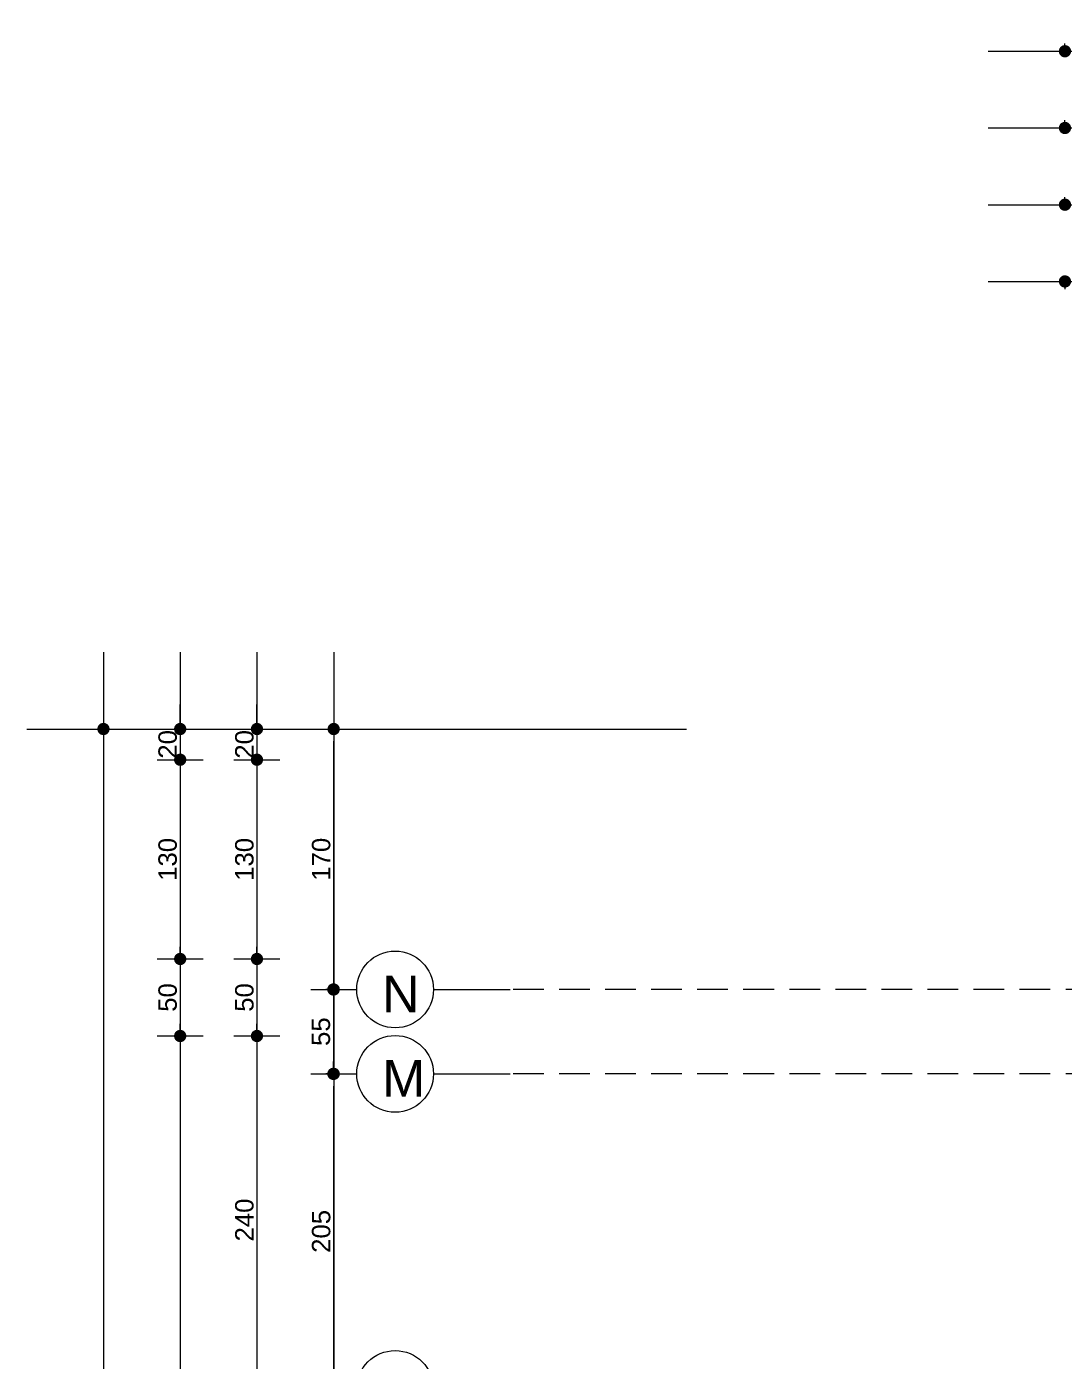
# Model space of a CAD drawing. Header units: millimetres. Extents: x 38129 to 72024, y -56282 to 16512.
# Drawn here: x 56402 to 57078, y -43492 to -42623 of the extents above; entities that cross this region are included whole.
import ezdxf

# ---------------------------------------------------------------- set-up
doc = ezdxf.new("R2010")
doc.units = ezdxf.units.MM
doc.linetypes.add('HIDDEN', pattern=[0.375, 0.25, -0.125])
for name, color, linetype, lineweight in [('AKS', 55, 'HIDDEN', 0), ('DIŞÖLÇÜ', 37, 'Continuous', 0), ('ölçü İÇ', 31, 'Continuous', 0)]:
    doc.layers.add(name, color=color, linetype=linetype, lineweight=lineweight)
doc.styles.add('icdisolcu_yazi', font='arial.ttf')
doc.styles.get("Standard").update_dxf_attribs({"font": 'arial.ttf'})
doc.dimstyles.new('İç Ölçü', dxfattribs={"dimtxt": 12, "dimasz": 8, "dimexe": 5, "dimexo": 0, "dimgap": 2, "dimtad": 1, "dimdec": 0, "dimzin": 12, "dimdsep": 46, "dimtxsty": 'icdisolcu_yazi', "dimblk": 'DOT', "dimcen": 8, "dimdle": 5, "dimclrd": 256, "dimclre": 256, "dimclrt": 7, "dimadec": 0, "dimazin": 3, "dimtfac": 1, "dimtdec": 0, "dimtix": 1, "dimtmove": 2, "dimatfit": 3, "dimldrblk": 'DOT', "dimfxl": 0, "dimtolj": 1, "dimtzin": 0, "dimlwd": -1, "dimlwe": -1, "dimarcsym": 0})

# ---------------------------------------------------------------- blocks, each defined once
blk = doc.blocks.new('_Dot')
at = {"color": 0, "lineweight": -2}
blk.add_line((-0.5, 0), (-1, 0), dxfattribs=at)
at = {"color": 0, "lineweight": 30, "const_width": 0.5}
blk.add_lwpolyline([(-0.25, 0, 1), (0.25, 0, 1)], format="xyb", close=True, dxfattribs=at)
blk = doc.blocks.new('*D2284')
at = {"layer": 'Defpoints', "color": 0, "lineweight": 120, "transparency": 16777216}
for p in [(57078.37, -42787.63), (57153.38, -42788.74), (57153.38, -42788.74)]:
    blk.add_point(p, dxfattribs=at)
at = {"layer": 'DIŞÖLÇÜ', "transparency": 16777216}
for p, q in [((57078.37, -42787.63), (57078.37, -42793.74)), ((57153.38, -42788.74), (57153.38, -42783.74))]:
    blk.add_line(p, q, dxfattribs=at)
at = {"layer": 'DIŞÖLÇÜ', "linetype": 'Continuous', "transparency": 16777216}
blk.add_line((57086.37, -42788.74), (57145.38, -42788.74), dxfattribs=at)
at = {"layer": 'DIŞÖLÇÜ', "transparency": 16777216, "xscale": 8, "yscale": 8, "zscale": 8, "rotation": 180}
blk.add_blockref('_Dot', (57078.37, -42788.74), dxfattribs=at)
at = {"layer": 'DIŞÖLÇÜ', "transparency": 16777216, "xscale": 8, "yscale": 8, "zscale": 8}
blk.add_blockref('_Dot', (57153.38, -42788.74), dxfattribs=at)
at = {"layer": 'DIŞÖLÇÜ', "color": 7, "transparency": 16777216, "insert": (57115.88, -42780.64), "char_height": 12, "attachment_point": 5, "style": 'icdisolcu_yazi'}
blk.add_mtext('\\A1;75', dxfattribs=at)
blk = doc.blocks.new('*D2303')
at = {"layer": 'Defpoints', "color": 0, "lineweight": 120, "transparency": 16777216}
for p in [(56601.98, -43305.11), (56601.98, -43305.11), (56601.98, -43510.41)]:
    blk.add_point(p, dxfattribs=at)
at = {"layer": 'DIŞÖLÇÜ', "transparency": 16777216}
for p, q in [((56601.98, -43305.11), (56606.98, -43305.11)), ((56601.98, -43510.41), (56606.98, -43510.41))]:
    blk.add_line(p, q, dxfattribs=at)
at = {"layer": 'DIŞÖLÇÜ', "linetype": 'Continuous', "transparency": 16777216}
blk.add_line((56601.98, -43502.41), (56601.98, -43313.11), dxfattribs=at)
at = {"layer": 'DIŞÖLÇÜ', "transparency": 16777216, "xscale": 8, "yscale": 8, "zscale": 8}
for p, rotation in [((56601.98, -43305.11), 90), ((56601.98, -43510.41), 270)]:
    blk.add_blockref('_Dot', p, dxfattribs=dict(at, rotation=rotation))
at = {"layer": 'DIŞÖLÇÜ', "color": 7, "transparency": 16777216, "insert": (56593.85, -43407.76), "char_height": 12, "attachment_point": 5, "rotation": 90, "style": 'icdisolcu_yazi'}
blk.add_mtext('\\A1;205', dxfattribs=at)
blk = doc.blocks.new('*D2304')
at = {"layer": 'Defpoints', "color": 0, "lineweight": 120, "transparency": 16777216}
for p in [(56601.98, -43080.39), (56601.98, -43080.39), (56601.98, -43250.11)]:
    blk.add_point(p, dxfattribs=at)
at = {"layer": 'DIŞÖLÇÜ', "transparency": 16777216}
for p, q in [((56601.98, -43080.39), (56606.98, -43080.39)), ((56601.98, -43250.11), (56606.98, -43250.11))]:
    blk.add_line(p, q, dxfattribs=at)
at = {"layer": 'DIŞÖLÇÜ', "linetype": 'Continuous', "transparency": 16777216}
blk.add_line((56601.98, -43242.11), (56601.98, -43088.39), dxfattribs=at)
at = {"layer": 'DIŞÖLÇÜ', "transparency": 16777216, "xscale": 8, "yscale": 8, "zscale": 8}
for p, rotation in [((56601.98, -43080.39), 90), ((56601.98, -43250.11), 270)]:
    blk.add_blockref('_Dot', p, dxfattribs=dict(at, rotation=rotation))
at = {"layer": 'DIŞÖLÇÜ', "color": 7, "transparency": 16777216, "insert": (56593.85, -43165.25), "char_height": 12, "attachment_point": 5, "rotation": 90, "style": 'icdisolcu_yazi'}
blk.add_mtext('\\A1;170', dxfattribs=at)
blk = doc.blocks.new('*D2340')
at = {"layer": 'Defpoints', "color": 0, "lineweight": 120, "transparency": 16777216}
for p in [(57078.37, -42638.74), (58733.48, -42638.74), (58733.48, -42638.74)]:
    blk.add_point(p, dxfattribs=at)
at = {"layer": 'DIŞÖLÇÜ', "transparency": 16777216}
for p, q in [((57078.37, -42638.74), (57078.37, -42633.74)), ((58733.48, -42638.74), (58733.48, -42633.74))]:
    blk.add_line(p, q, dxfattribs=at)
at = {"layer": 'DIŞÖLÇÜ', "linetype": 'Continuous', "transparency": 16777216}
blk.add_line((57086.37, -42638.74), (58725.48, -42638.74), dxfattribs=at)
at = {"layer": 'DIŞÖLÇÜ', "transparency": 16777216, "xscale": 8, "yscale": 8, "zscale": 8, "rotation": 180}
blk.add_blockref('_Dot', (57078.37, -42638.74), dxfattribs=at)
at = {"layer": 'DIŞÖLÇÜ', "transparency": 16777216, "xscale": 8, "yscale": 8, "zscale": 8}
blk.add_blockref('_Dot', (58733.48, -42638.74), dxfattribs=at)
at = {"layer": 'DIŞÖLÇÜ', "color": 7, "transparency": 16777216, "insert": (57905.93, -42630.61), "char_height": 12, "attachment_point": 5, "style": 'icdisolcu_yazi'}
blk.add_mtext('\\A1;1655', dxfattribs=at)
blk = doc.blocks.new('*D2382')
at = {"layer": 'Defpoints', "color": 0, "lineweight": 120, "transparency": 16777216}
for p in [(57078.37, -42688.74), (57078.37, -42688.74), (57148.38, -42688.74)]:
    blk.add_point(p, dxfattribs=at)
at = {"layer": 'DIŞÖLÇÜ', "transparency": 16777216}
for p, q in [((57078.37, -42688.74), (57078.37, -42683.74)), ((57148.38, -42688.74), (57148.38, -42683.74))]:
    blk.add_line(p, q, dxfattribs=at)
at = {"layer": 'DIŞÖLÇÜ', "linetype": 'Continuous', "transparency": 16777216}
blk.add_line((57140.38, -42688.74), (57086.37, -42688.74), dxfattribs=at)
at = {"layer": 'DIŞÖLÇÜ', "transparency": 16777216, "xscale": 8, "yscale": 8, "zscale": 8, "rotation": 180}
blk.add_blockref('_Dot', (57078.37, -42688.74), dxfattribs=at)
at = {"layer": 'DIŞÖLÇÜ', "transparency": 16777216, "xscale": 8, "yscale": 8, "zscale": 8}
blk.add_blockref('_Dot', (57148.38, -42688.74), dxfattribs=at)
at = {"layer": 'DIŞÖLÇÜ', "color": 7, "transparency": 16777216, "insert": (57113.38, -42680.61), "char_height": 12, "attachment_point": 5, "style": 'icdisolcu_yazi'}
blk.add_mtext('\\A1;70', dxfattribs=at)
blk = doc.blocks.new('*D2389')
at = {"layer": 'Defpoints', "color": 0, "lineweight": 120, "transparency": 16777216}
for p in [(57078.37, -42738.74), (57078.37, -42738.74), (57148.38, -42738.74)]:
    blk.add_point(p, dxfattribs=at)
at = {"layer": 'DIŞÖLÇÜ', "transparency": 16777216}
for p, q in [((57078.37, -42738.74), (57078.37, -42733.74)), ((57148.38, -42738.74), (57148.38, -42733.74))]:
    blk.add_line(p, q, dxfattribs=at)
at = {"layer": 'DIŞÖLÇÜ', "linetype": 'Continuous', "transparency": 16777216}
blk.add_line((57140.38, -42738.74), (57086.37, -42738.74), dxfattribs=at)
at = {"layer": 'DIŞÖLÇÜ', "transparency": 16777216, "xscale": 8, "yscale": 8, "zscale": 8, "rotation": 180}
blk.add_blockref('_Dot', (57078.37, -42738.74), dxfattribs=at)
at = {"layer": 'DIŞÖLÇÜ', "transparency": 16777216, "xscale": 8, "yscale": 8, "zscale": 8}
blk.add_blockref('_Dot', (57148.38, -42738.74), dxfattribs=at)
at = {"layer": 'DIŞÖLÇÜ', "color": 7, "transparency": 16777216, "insert": (57113.38, -42730.61), "char_height": 12, "attachment_point": 5, "style": 'icdisolcu_yazi'}
blk.add_mtext('\\A1;70', dxfattribs=at)
blk = doc.blocks.new('*D2390')
at = {"layer": 'Defpoints', "color": 0, "lineweight": 120, "transparency": 16777216}
for p in [(56551.98, -43080.39), (56551.98, -43100.41), (56551.98, -43100.41)]:
    blk.add_point(p, dxfattribs=at)
at = {"layer": 'DIŞÖLÇÜ', "linetype": 'Continuous', "transparency": 16777216}
for p, q in [((56551.98, -43072.39), (56551.98, -43064.39)), ((56551.98, -43080.39), (56551.98, -43100.41)), ((56551.98, -43108.41), (56551.98, -43116.41))]:
    blk.add_line(p, q, dxfattribs=at)
at = {"layer": 'DIŞÖLÇÜ', "transparency": 16777216}
for p, q in [((56551.98, -43080.39), (56556.98, -43080.39)), ((56551.98, -43100.41), (56556.98, -43100.41))]:
    blk.add_line(p, q, dxfattribs=at)
at = {"layer": 'DIŞÖLÇÜ', "transparency": 16777216, "xscale": 8, "yscale": 8, "zscale": 8}
for p, rotation in [((56551.98, -43080.39), 270), ((56551.98, -43100.41), 90)]:
    blk.add_blockref('_Dot', p, dxfattribs=dict(at, rotation=rotation))
at = {"layer": 'DIŞÖLÇÜ', "color": 7, "transparency": 16777216, "insert": (56543.85, -43090.4), "char_height": 12, "attachment_point": 5, "rotation": 90, "style": 'icdisolcu_yazi'}
blk.add_mtext('\\A1;20', dxfattribs=at)
blk = doc.blocks.new('*D2391')
at = {"layer": 'Defpoints', "color": 0, "lineweight": 120, "transparency": 16777216}
for p in [(56551.98, -43100.41), (56551.98, -43230.25), (56551.98, -43230.25)]:
    blk.add_point(p, dxfattribs=at)
at = {"layer": 'DIŞÖLÇÜ', "transparency": 16777216}
for p, q in [((56551.98, -43100.41), (56556.98, -43100.41)), ((56551.98, -43230.25), (56556.98, -43230.25))]:
    blk.add_line(p, q, dxfattribs=at)
at = {"layer": 'DIŞÖLÇÜ', "linetype": 'Continuous', "transparency": 16777216}
blk.add_line((56551.98, -43108.41), (56551.98, -43222.25), dxfattribs=at)
at = {"layer": 'DIŞÖLÇÜ', "transparency": 16777216, "xscale": 8, "yscale": 8, "zscale": 8}
for p, rotation in [((56551.98, -43100.41), 90), ((56551.98, -43230.25), 270)]:
    blk.add_blockref('_Dot', p, dxfattribs=dict(at, rotation=rotation))
at = {"layer": 'DIŞÖLÇÜ', "color": 7, "transparency": 16777216, "insert": (56543.85, -43165.33), "char_height": 12, "attachment_point": 5, "rotation": 90, "style": 'icdisolcu_yazi'}
blk.add_mtext('\\A1;130', dxfattribs=at)
blk = doc.blocks.new('*D2392')
at = {"layer": 'Defpoints', "color": 0, "lineweight": 120, "transparency": 16777216}
for p in [(56551.98, -43230.25), (56551.98, -43280.43), (56551.98, -43280.43)]:
    blk.add_point(p, dxfattribs=at)
at = {"layer": 'DIŞÖLÇÜ', "transparency": 16777216}
for p, q in [((56551.98, -43230.25), (56556.98, -43230.25)), ((56551.98, -43280.43), (56556.98, -43280.43))]:
    blk.add_line(p, q, dxfattribs=at)
at = {"layer": 'DIŞÖLÇÜ', "linetype": 'Continuous', "transparency": 16777216}
blk.add_line((56551.98, -43238.25), (56551.98, -43272.43), dxfattribs=at)
at = {"layer": 'DIŞÖLÇÜ', "transparency": 16777216, "xscale": 8, "yscale": 8, "zscale": 8}
for p, rotation in [((56551.98, -43230.25), 90), ((56551.98, -43280.43), 270)]:
    blk.add_blockref('_Dot', p, dxfattribs=dict(at, rotation=rotation))
at = {"layer": 'DIŞÖLÇÜ', "color": 7, "transparency": 16777216, "insert": (56543.85, -43255.34), "char_height": 12, "attachment_point": 5, "rotation": 90, "style": 'icdisolcu_yazi'}
blk.add_mtext('\\A1;50', dxfattribs=at)
blk = doc.blocks.new('*D2393')
at = {"layer": 'Defpoints', "color": 0, "lineweight": 120, "transparency": 16777216}
for p in [(56551.98, -43280.43), (56551.98, -43520.26), (56551.98, -43520.26)]:
    blk.add_point(p, dxfattribs=at)
at = {"layer": 'DIŞÖLÇÜ', "transparency": 16777216}
for p, q in [((56551.98, -43280.43), (56556.98, -43280.43)), ((56551.98, -43520.26), (56556.98, -43520.26))]:
    blk.add_line(p, q, dxfattribs=at)
at = {"layer": 'DIŞÖLÇÜ', "linetype": 'Continuous', "transparency": 16777216}
blk.add_line((56551.98, -43288.43), (56551.98, -43512.26), dxfattribs=at)
at = {"layer": 'DIŞÖLÇÜ', "transparency": 16777216, "xscale": 8, "yscale": 8, "zscale": 8}
for p, rotation in [((56551.98, -43280.43), 90), ((56551.98, -43520.26), 270)]:
    blk.add_blockref('_Dot', p, dxfattribs=dict(at, rotation=rotation))
at = {"layer": 'DIŞÖLÇÜ', "color": 7, "transparency": 16777216, "insert": (56543.85, -43400.34), "char_height": 12, "attachment_point": 5, "rotation": 90, "style": 'icdisolcu_yazi'}
blk.add_mtext('\\A1;240', dxfattribs=at)
blk = doc.blocks.new('*D2410')
at = {"layer": 'Defpoints', "color": 0, "lineweight": 120, "transparency": 16777216}
for p in [(56501.98, -43080.39), (56501.98, -43100.41), (56501.98, -43100.41)]:
    blk.add_point(p, dxfattribs=at)
at = {"layer": 'DIŞÖLÇÜ', "linetype": 'Continuous', "transparency": 16777216}
for p, q in [((56501.98, -43072.39), (56501.98, -43064.39)), ((56501.98, -43080.39), (56501.98, -43100.41)), ((56501.98, -43108.41), (56501.98, -43116.41))]:
    blk.add_line(p, q, dxfattribs=at)
at = {"layer": 'DIŞÖLÇÜ', "transparency": 16777216}
for p, q in [((56501.98, -43080.39), (56506.98, -43080.39)), ((56501.98, -43100.41), (56506.98, -43100.41))]:
    blk.add_line(p, q, dxfattribs=at)
at = {"layer": 'DIŞÖLÇÜ', "transparency": 16777216, "xscale": 8, "yscale": 8, "zscale": 8}
for p, rotation in [((56501.98, -43080.39), 270), ((56501.98, -43100.41), 90)]:
    blk.add_blockref('_Dot', p, dxfattribs=dict(at, rotation=rotation))
at = {"layer": 'DIŞÖLÇÜ', "color": 7, "transparency": 16777216, "insert": (56493.85, -43090.4), "char_height": 12, "attachment_point": 5, "rotation": 90, "style": 'icdisolcu_yazi'}
blk.add_mtext('\\A1;20', dxfattribs=at)
blk = doc.blocks.new('*D2411')
at = {"layer": 'Defpoints', "color": 0, "lineweight": 120, "transparency": 16777216}
for p in [(56501.98, -43100.41), (56501.98, -43230.25), (56501.98, -43230.25)]:
    blk.add_point(p, dxfattribs=at)
at = {"layer": 'DIŞÖLÇÜ', "transparency": 16777216}
for p, q in [((56501.98, -43100.41), (56506.98, -43100.41)), ((56501.98, -43230.25), (56506.98, -43230.25))]:
    blk.add_line(p, q, dxfattribs=at)
at = {"layer": 'DIŞÖLÇÜ', "linetype": 'Continuous', "transparency": 16777216}
blk.add_line((56501.98, -43108.41), (56501.98, -43222.25), dxfattribs=at)
at = {"layer": 'DIŞÖLÇÜ', "transparency": 16777216, "xscale": 8, "yscale": 8, "zscale": 8}
for p, rotation in [((56501.98, -43100.41), 90), ((56501.98, -43230.25), 270)]:
    blk.add_blockref('_Dot', p, dxfattribs=dict(at, rotation=rotation))
at = {"layer": 'DIŞÖLÇÜ', "color": 7, "transparency": 16777216, "insert": (56493.85, -43165.33), "char_height": 12, "attachment_point": 5, "rotation": 90, "style": 'icdisolcu_yazi'}
blk.add_mtext('\\A1;130', dxfattribs=at)
blk = doc.blocks.new('*D2412')
at = {"layer": 'Defpoints', "color": 0, "lineweight": 120, "transparency": 16777216}
for p in [(56501.98, -43230.25), (56501.98, -43280.43), (56501.98, -43280.43)]:
    blk.add_point(p, dxfattribs=at)
at = {"layer": 'DIŞÖLÇÜ', "transparency": 16777216}
for p, q in [((56501.98, -43230.25), (56506.98, -43230.25)), ((56501.98, -43280.43), (56506.98, -43280.43))]:
    blk.add_line(p, q, dxfattribs=at)
at = {"layer": 'DIŞÖLÇÜ', "linetype": 'Continuous', "transparency": 16777216}
blk.add_line((56501.98, -43238.25), (56501.98, -43272.43), dxfattribs=at)
at = {"layer": 'DIŞÖLÇÜ', "transparency": 16777216, "xscale": 8, "yscale": 8, "zscale": 8}
for p, rotation in [((56501.98, -43230.25), 90), ((56501.98, -43280.43), 270)]:
    blk.add_blockref('_Dot', p, dxfattribs=dict(at, rotation=rotation))
at = {"layer": 'DIŞÖLÇÜ', "color": 7, "transparency": 16777216, "insert": (56493.85, -43255.34), "char_height": 12, "attachment_point": 5, "rotation": 90, "style": 'icdisolcu_yazi'}
blk.add_mtext('\\A1;50', dxfattribs=at)
blk = doc.blocks.new('*D2413')
at = {"layer": 'Defpoints', "color": 0, "lineweight": 120, "transparency": 16777216}
for p in [(56501.98, -43280.43), (56501.98, -44760.6), (56501.98, -44760.6)]:
    blk.add_point(p, dxfattribs=at)
at = {"layer": 'DIŞÖLÇÜ', "transparency": 16777216}
for p, q in [((56501.98, -43280.43), (56506.98, -43280.43)), ((56501.98, -44760.6), (56506.98, -44760.6))]:
    blk.add_line(p, q, dxfattribs=at)
at = {"layer": 'DIŞÖLÇÜ', "linetype": 'Continuous', "transparency": 16777216}
blk.add_line((56501.98, -43288.43), (56501.98, -44752.6), dxfattribs=at)
at = {"layer": 'DIŞÖLÇÜ', "transparency": 16777216, "xscale": 8, "yscale": 8, "zscale": 8}
for p, rotation in [((56501.98, -43280.43), 90), ((56501.98, -44760.6), 270)]:
    blk.add_blockref('_Dot', p, dxfattribs=dict(at, rotation=rotation))
at = {"layer": 'DIŞÖLÇÜ', "color": 7, "transparency": 16777216, "insert": (56493.85, -44020.51), "char_height": 12, "attachment_point": 5, "rotation": 90, "style": 'icdisolcu_yazi'}
blk.add_mtext('\\A1;1480', dxfattribs=at)
blk = doc.blocks.new('*D2417')
at = {"layer": 'Defpoints', "color": 0, "lineweight": 120, "transparency": 16777216}
for p in [(56451.98, -43080.39), (56451.98, -45110.44), (56451.98, -45110.44)]:
    blk.add_point(p, dxfattribs=at)
at = {"layer": 'DIŞÖLÇÜ', "transparency": 16777216}
for p, q in [((56451.98, -43080.39), (56456.98, -43080.39)), ((56451.98, -45110.44), (56456.98, -45110.44))]:
    blk.add_line(p, q, dxfattribs=at)
at = {"layer": 'DIŞÖLÇÜ', "linetype": 'Continuous', "transparency": 16777216}
blk.add_line((56451.98, -43088.39), (56451.98, -45102.44), dxfattribs=at)
at = {"layer": 'DIŞÖLÇÜ', "transparency": 16777216, "xscale": 8, "yscale": 8, "zscale": 8}
for p, rotation in [((56451.98, -43080.39), 90), ((56451.98, -45110.44), 270)]:
    blk.add_blockref('_Dot', p, dxfattribs=dict(at, rotation=rotation))
at = {"layer": 'DIŞÖLÇÜ', "color": 7, "transparency": 16777216, "insert": (56443.85, -44095.42), "char_height": 12, "attachment_point": 5, "rotation": 90, "style": 'icdisolcu_yazi'}
blk.add_mtext('\\A1;2030', dxfattribs=at)
blk = doc.blocks.new('*D2473')
at = {"layer": 'Defpoints', "color": 0, "lineweight": 120, "transparency": 16777216}
for p in [(56601.98, -43250.11), (56601.78, -43305.11), (56601.98, -43305.11)]:
    blk.add_point(p, dxfattribs=at)
at = {"layer": 'ölçü İÇ', "transparency": 16777216}
for p, q in [((56601.98, -43250.11), (56596.78, -43250.11)), ((56601.98, -43305.11), (56596.78, -43305.11))]:
    blk.add_line(p, q, dxfattribs=at)
at = {"layer": 'ölçü İÇ', "linetype": 'Continuous', "transparency": 16777216}
blk.add_line((56601.78, -43258.11), (56601.78, -43297.11), dxfattribs=at)
at = {"layer": 'ölçü İÇ', "transparency": 16777216, "xscale": 8, "yscale": 8, "zscale": 8}
for p, rotation in [((56601.78, -43250.11), 90), ((56601.78, -43305.11), 270)]:
    blk.add_blockref('_Dot', p, dxfattribs=dict(at, rotation=rotation))
at = {"layer": 'ölçü İÇ', "color": 7, "transparency": 16777216, "insert": (56593.68, -43277.61), "char_height": 12, "attachment_point": 5, "rotation": 90, "style": 'icdisolcu_yazi'}
blk.add_mtext('\\A1;55', dxfattribs=at)

msp = doc.modelspace()

# ---------------------------------------------------------------- linework, layer by layer
at = {"layer": 'AKS', "ltscale": 80}
for p, q in [((59078.83, -43250.11), (56716.98, -43250.11)), ((59078.83, -43305.11), (56716.98, -43305.11))]:
    msp.add_line(p, q, dxfattribs=at)
at = {"layer": 'DIŞÖLÇÜ'}
for p, q in [((57028.37, -42638.74), (58783.48, -42638.74)), ((57028.37, -42688.74), (58783.48, -42688.74)), ((57028.37, -42738.74), (58783.48, -42738.74)), ((57028.37, -42788.74), (58783.48, -42788.74)), ((56451.98, -43030.39), (56451.98, -45160.44)), ((56501.98, -43030.39), (56501.98, -45160.44)), ((56551.98, -43030.39), (56551.98, -45160.44)), ((56601.98, -43030.39), (56601.98, -45160.44)), ((56401.98, -43080.39), (56831.85, -43080.39)), ((56486.98, -43100.41), (56516.98, -43100.41)), ((56536.98, -43100.41), (56566.98, -43100.41)), ((56486.98, -43230.25), (56516.98, -43230.25)), ((56536.98, -43230.25), (56566.98, -43230.25)), ((56586.98, -43250.11), (56616.98, -43250.11)), ((56666.98, -43250.11), (56716.98, -43250.11)), ((56486.98, -43280.43), (56516.98, -43280.43)), ((56536.98, -43280.43), (56566.98, -43280.43)), ((56586.98, -43305.11), (56616.98, -43305.11)), ((56666.98, -43305.11), (56716.98, -43305.11))]:
    msp.add_line(p, q, dxfattribs=at)
for centre in [(56641.98, -43250.11), (56641.98, -43305.11), (56641.98, -43510.41)]:
    msp.add_circle(centre, 25, dxfattribs=at)

# ---------------------------------------------------------------- texts
at = {"layer": 'DIŞÖLÇÜ', "char_height": 24, "width": 425.6226, "attachment_point": 7, "rotation": 360}
for s, insert in [('N', (56633.6, -43265.06)), ('M', (56633.6, -43320.06))]:
    msp.add_mtext(s, dxfattribs=dict(at, insert=insert))

# ---------------------------------------------------------------- dimensions: what is measured, and where the dimension line sits
at = {"layer": 'DIŞÖLÇÜ'}
for base, p1, p2, picture, middle in [((58733.48, -42638.74), (57078.37, -42638.74), (58733.48, -42638.74), '*D2340', (57905.93, -42630.61)), ((57078.37, -42688.74), (57148.38, -42688.74), (57078.37, -42688.74), '*D2382', (57113.38, -42680.61)), ((57078.37, -42738.74), (57148.38, -42738.74), (57078.37, -42738.74), '*D2389', (57113.38, -42730.61)), ((57153.38, -42788.74), (57078.37, -42787.63), (57153.38, -42788.74), '*D2284', (57115.88, -42780.64))]:
    dim = msp.add_linear_dim(base=base, p1=p1, p2=p2, dimstyle='İç Ölçü', dxfattribs=at)
    dim.commit()
    dim.dimension.update_dxf_attribs({"geometry": picture, "text_midpoint": middle})
for base, p1, p2, picture, middle in [((56501.98, -43100.41), (56501.98, -43080.39), (56501.98, -43100.41), '*D2410', (56493.85, -43090.4)), ((56551.98, -43100.41), (56551.98, -43080.39), (56551.98, -43100.41), '*D2390', (56543.85, -43090.4)), ((56451.98, -45110.44), (56451.98, -43080.39), (56451.98, -45110.44), '*D2417', (56443.85, -44095.42)), ((56601.98, -43080.39), (56601.98, -43250.11), (56601.98, -43080.39), '*D2304', (56593.85, -43165.25)), ((56501.98, -43230.25), (56501.98, -43100.41), (56501.98, -43230.25), '*D2411', (56493.85, -43165.33)), ((56551.98, -43230.25), (56551.98, -43100.41), (56551.98, -43230.25), '*D2391', (56543.85, -43165.33)), ((56501.98, -43280.43), (56501.98, -43230.25), (56501.98, -43280.43), '*D2412', (56493.85, -43255.34)), ((56551.98, -43280.43), (56551.98, -43230.25), (56551.98, -43280.43), '*D2392', (56543.85, -43255.34)), ((56501.98, -44760.6), (56501.98, -43280.43), (56501.98, -44760.6), '*D2413', (56493.85, -44020.51)), ((56551.98, -43520.26), (56551.98, -43280.43), (56551.98, -43520.26), '*D2393', (56543.85, -43400.34)), ((56601.98, -43305.11), (56601.98, -43510.41), (56601.98, -43305.11), '*D2303', (56593.85, -43407.76))]:
    dim = msp.add_linear_dim(base=base, p1=p1, p2=p2, angle=90, dimstyle='İç Ölçü', dxfattribs=at)
    dim.commit()
    dim.dimension.update_dxf_attribs({"geometry": picture, "text_midpoint": middle})
at = {"layer": 'ölçü İÇ'}
dim = msp.add_linear_dim(base=(56601.78, -43305.11), p1=(56601.98, -43250.11), p2=(56601.98, -43305.11), angle=90, dimstyle='İç Ölçü', dxfattribs=at)
dim.commit()
dim.dimension.update_dxf_attribs({"geometry": '*D2473', "text_midpoint": (56593.68, -43277.61)})

doc.saveas('drawing.dxf')
